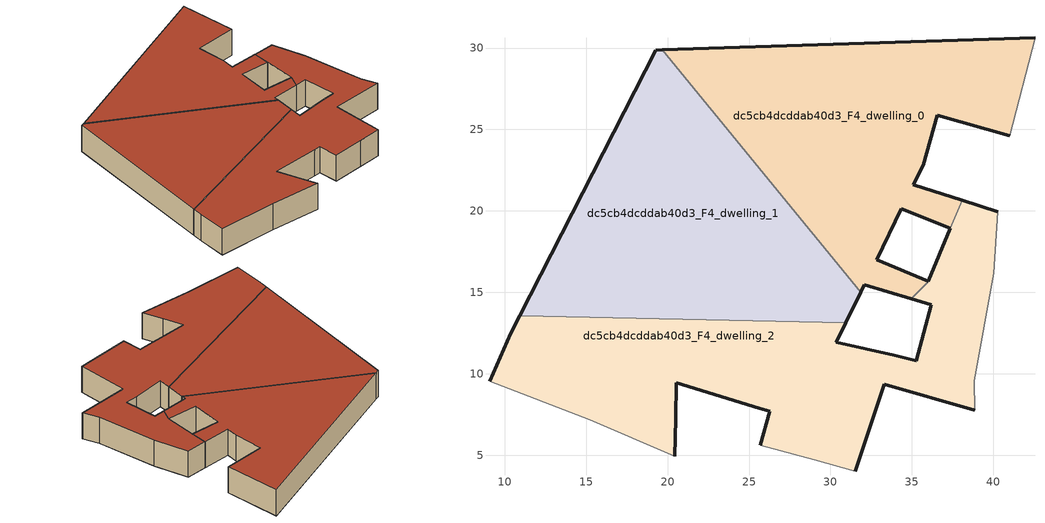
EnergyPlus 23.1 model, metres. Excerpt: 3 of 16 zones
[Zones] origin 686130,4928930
dc5cb4dcddab40d3_F4_dwelling_0
 floor to dc5cb4dcddab40d3_F3_dwelling_0 (EU_floor_Construction): 35.99,15.69 32.83,17.02 34.35,20.13 37.35,18.93 38.07,20.66 35.07,21.62 35.69,22.82 36.56,25.89 41.01,24.63 42.55,30.63 19.68,29.89 31.86,15.01 32.08,15.47 34.96,14.62 35.97,15.63 z12
 wall outside (EU_wall_Construction): 34.96,14.62 32.08,15.47 31.86,15.01 / 19.68,29.89 42.55,30.63 / 41.01,24.63 36.56,25.89 35.69,22.82 35.07,21.62 38.07,20.66 / 37.35,18.93 34.35,20.13 32.83,17.02 35.99,15.69 z12:15
 wall to dc5cb4dcddab40d3_F4_dwelling_1 (EU_wall_Construction): 31.86,15.01 19.68,29.89 z12:15
 wall adiabatic (EU_wall_Construction): 42.55,30.63 41.01,24.63 z12:15
 wall to dc5cb4dcddab40d3_F4_dwelling_2 (EU_wall_Construction): 38.07,20.66 37.35,18.93 / 35.99,15.69 35.97,15.64 / 35.97,15.63 34.96,14.62 z12:15
 roof outside (EU_roof_Construction): 42.55,30.63 41.01,24.63 36.56,25.89 35.69,22.82 35.07,21.62 38.07,20.66 37.35,18.93 34.35,20.13 32.83,17.02 35.99,15.69 35.97,15.63 34.96,14.62 32.08,15.47 31.86,15.01 19.68,29.89 z15
dc5cb4dcddab40d3_F4_dwelling_1
 floor to dc5cb4dcddab40d3_F3_dwelling_1 (EU_floor_Construction): 30.95,13.14 31.86,15.01 19.68,29.89 19.28,29.88 10.92,13.56 z12
 wall outside (EU_wall_Construction): 31.86,15.01 30.95,13.14 / 10.92,13.56 19.28,29.88 19.68,29.89 z12:15
 wall to dc5cb4dcddab40d3_F4_dwelling_2 (EU_wall_Construction): 30.95,13.14 10.92,13.56 z12:15
 roof outside (EU_roof_Construction): 19.68,29.89 31.86,15.01 30.95,13.14 10.92,13.56 19.28,29.88 z15
dc5cb4dcddab40d3_F4_dwelling_2
 floor to dc5cb4dcddab40d3_F3_dwelling_2 (EU_floor_Construction): 38.85,7.77 38.82,9.59 40.02,16.17 40.27,19.95 38.07,20.66 37.35,18.93 35.99,15.69 35.97,15.64 34.96,14.62 36.18,14.26 35.26,10.8 33.91,11.16 30.36,11.93 30.95,13.14 10.92,13.56 10.37,12.49 9.07,9.55 15.22,7.19 20.44,4.94 20.5,7.24 20.54,9.45 25.62,7.88 26.27,7.7 25.7,5.61 29.01,4.72 31.52,4.03 33.31,9.36 z12
 wall outside (EU_wall_Construction): 9.07,9.55 10.37,12.49 10.92,13.56 / 30.95,13.14 30.36,11.93 33.91,11.16 35.26,10.8 36.18,14.26 34.96,14.62 / 35.99,15.69 37.35,18.93 / 38.08,20.66 40.27,19.95 / 38.85,7.77 33.31,9.36 31.52,4.03 / 25.7,5.61 26.27,7.7 25.62,7.88 20.54,9.45 20.5,7.24 20.44,4.94 z12:15
 wall adiabatic (EU_wall_Construction): 20.44,4.94 15.22,7.19 9.07,9.55 / 40.27,19.95 40.02,16.17 38.82,9.59 38.85,7.77 / 31.52,4.03 29.01,4.72 25.7,5.61 z12:15
 roof outside (EU_roof_Construction): 40.27,19.95 40.02,16.17 38.82,9.59 38.85,7.77 33.31,9.36 31.52,4.03 29.01,4.72 25.7,5.61 26.27,7.7 25.62,7.88 20.54,9.45 20.5,7.24 20.44,4.94 15.22,7.19 9.07,9.55 10.37,12.49 10.92,13.56 30.95,13.14 30.36,11.93 33.91,11.16 35.26,10.8 36.18,14.26 34.96,14.62 35.97,15.64 35.99,15.69 38.08,20.66 z15
[Building]
EU S2 Campaign: North Axis=0; Terrain=City; Solar Distribution=FullExterior
[Site:Location]
Bologna: Latitude=44.5; Longitude=11.25; Time Zone=1; Elevation=37
[SizingPeriod:WeatherFileDays]
AnnualSizingPeriod: Begin Month=1; Begin Day of Month=1; End Month=12; End Day of Month=31; Day of Week for Start Day=Monday; Use Weather File Daylight Saving Period=No; Use Weather File Rain and Snow Indicators=No
[MATERIAL]
EU_InternalMass_Material: Roughness=MediumRough; Thickness=0.1; Conductivity=1; Density=1800; Specific Heat=900; Thermal Absorptance=0.9; Solar Absorptance=0.7; Visible Absorptance=0.7
[MATERIAL:NOMASS] Roughness=MediumRough; Thermal Absorptance=0.9; Solar Absorptance=0.7; Visible Absorptance=0.7
Name | Thermal Resistance
EU_wall_NoMass | 0.905828
EU_roof_NoMass | 0.37593
EU_floor_NoMass | 0.67114
[CONSTRUCTION]
EU_wall_Construction: EU_wall_NoMass
EU_roof_Construction: EU_roof_NoMass
EU_floor_Construction: EU_floor_NoMass
EU_InternalMass_Construction: EU_InternalMass_Material
[ZONE] Type=1; Multiplier=1; Ceiling Height=autocalculate; Floor Area=autocalculate; Part of Total Floor Area=Yes
Name | Volume
dc5cb4dcddab40d3_F4_dwelling_0 | 541.381
dc5cb4dcddab40d3_F4_dwelling_1 | 560.144
dc5cb4dcddab40d3_F4_dwelling_2 | 578.953
[INTERNALMASS] Construction=EU_InternalMass_Construction
Name | Zone or ZoneList | Surface Area
dc5cb4dcddab40d3_F4_dwelling_0_EU_InternalMass | dc5cb4dcddab40d3_F4_dwelling_0 | 180.46
dc5cb4dcddab40d3_F4_dwelling_1_EU_InternalMass | dc5cb4dcddab40d3_F4_dwelling_1 | 186.715
dc5cb4dcddab40d3_F4_dwelling_2_EU_InternalMass | dc5cb4dcddab40d3_F4_dwelling_2 | 192.993
[OTHEREQUIPMENT] Fuel Type=Electricity; Design Level Calculation Method=Watts/Area; Power per Zone Floor Area=1; Fraction Latent=0; Fraction Radiant=0; Fraction Lost=0; Carbon Dioxide Generation Rate=0; EndUse Subcategory=EU_Step8_InternalGains
Name | Zone or ZoneList or Space or SpaceList | Schedule
EU_Step8_InternalGain_dc5cb4dcddab40d3_F4_dwelling_0_f000 | dc5cb4dcddab40d3_F4_dwelling_0 | EU_Step8_GainSchedule_dc5cb4dcddab40d3_F4_dwelling_0_f000
EU_Step8_InternalGain_dc5cb4dcddab40d3_F4_dwelling_1_f000 | dc5cb4dcddab40d3_F4_dwelling_1 | EU_Step8_GainSchedule_dc5cb4dcddab40d3_F4_dwelling_1_f000
EU_Step8_InternalGain_dc5cb4dcddab40d3_F4_dwelling_2_f000 | dc5cb4dcddab40d3_F4_dwelling_2 | EU_Step8_GainSchedule_dc5cb4dcddab40d3_F4_dwelling_2_f000
[ZONEVENTILATION:DESIGNFLOWRATE] Schedule=EU_AlwaysOn; Design Flow Rate Calculation Method=AirChanges/Hour; Air Changes per Hour=0.73129; Ventilation Type=Natural; Fan Pressure Rise=0; Fan Total Efficiency=1; Constant Term Coefficient=1; Temperature Term Coefficient=0; Velocity Term Coefficient=0; Velocity Squared Term Coefficient=0; Minimum Indoor Temperature=-100; Maximum Indoor Temperature=100; Delta Temperature=-100; Minimum Outdoor Temperature=-100; Maximum Outdoor Temperature=100; Maximum Wind Speed=40
Name | Zone or ZoneList or Space or SpaceList
EU_ConstantAir_dc5cb4dcddab40d3_F4_dwelling_0 | dc5cb4dcddab40d3_F4_dwelling_0
EU_ConstantAir_dc5cb4dcddab40d3_F4_dwelling_1 | dc5cb4dcddab40d3_F4_dwelling_1
EU_ConstantAir_dc5cb4dcddab40d3_F4_dwelling_2 | dc5cb4dcddab40d3_F4_dwelling_2
[HVACTEMPLATE:THERMOSTAT] Constant Heating Setpoint=20; Constant Cooling Setpoint=50
EU_HeatOnly_dc5cb4dcddab40d3_F0_dwelling_1; EU_HeatOnly_dc5cb4dcddab40d3_F0_dwelling_2; EU_HeatOnly_dc5cb4dcddab40d3_F0_dwelling_3; EU_HeatOnly_dc5cb4dcddab40d3_F1_dwelling_0; EU_HeatOnly_dc5cb4dcddab40d3_F1_dwelling_1; EU_HeatOnly_dc5cb4dcddab40d3_F1_dwelling_2; EU_HeatOnly_dc5cb4dcddab40d3_F2_dwelling_0; EU_HeatOnly_dc5cb4dcddab40d3_F2_dwelling_1; EU_HeatOnly_dc5cb4dcddab40d3_F2_dwelling_2; EU_HeatOnly_dc5cb4dcddab40d3_F3_dwelling_0; EU_HeatOnly_dc5cb4dcddab40d3_F3_dwelling_1; EU_HeatOnly_dc5cb4dcddab40d3_F3_dwelling_2; EU_HeatOnly_dc5cb4dcddab40d3_F4_dwelling_0; EU_HeatOnly_dc5cb4dcddab40d3_F4_dwelling_1; EU_HeatOnly_dc5cb4dcddab40d3_F4_dwelling_2
[HVACTEMPLATE:ZONE:IDEALLOADSAIRSYSTEM] System Availability Schedule=EU_AlwaysOn; Maximum Heating Supply Air Temperature=50; Minimum Cooling Supply Air Temperature=13; Maximum Heating Supply Air Humidity Ratio=0.0156; Minimum Cooling Supply Air Humidity Ratio=0.0077; Heating Limit=NoLimit; Cooling Limit=NoLimit; Heating Availability Schedule=EU_AlwaysOn; Cooling Availability Schedule=EU_CoolingOff; Dehumidification Control Type=ConstantSensibleHeatRatio; Cooling Sensible Heat Ratio=0.7; Dehumidification Setpoint=60; Humidification Control Type=None; Humidification Setpoint=30; Outdoor Air Method=None; Outdoor Air Flow Rate per Person=0.00944; Outdoor Air Flow Rate per Zone Floor Area=0; Outdoor Air Flow Rate per Zone=0; Demand Controlled Ventilation Type=None; Outdoor Air Economizer Type=NoEconomizer; Heat Recovery Type=None; Sensible Heat Recovery Effectiveness=0.7; Latent Heat Recovery Effectiveness=0.65
Name | Template Thermostat
dc5cb4dcddab40d3_F4_dwelling_0 | EU_HeatOnly_dc5cb4dcddab40d3_F4_dwelling_0
dc5cb4dcddab40d3_F4_dwelling_1 | EU_HeatOnly_dc5cb4dcddab40d3_F4_dwelling_1
dc5cb4dcddab40d3_F4_dwelling_2 | EU_HeatOnly_dc5cb4dcddab40d3_F4_dwelling_2
[SIZING:ZONE] Zone Cooling Design Supply Air Temperature Input Method=SupplyAirTemperature; Zone Cooling Design Supply Air Temperature=13; Zone Heating Design Supply Air Temperature Input Method=SupplyAirTemperature; Zone Heating Design Supply Air Temperature=50; Zone Cooling Design Supply Air Humidity Ratio=0.008; Zone Heating Design Supply Air Humidity Ratio=0.008; Cooling Design Air Flow Method=DesignDay; Cooling Design Air Flow Rate=0; Cooling Minimum Air Flow per Zone Floor Area=0.000762; Cooling Minimum Air Flow=0; Cooling Minimum Air Flow Fraction=0.2; Heating Design Air Flow Method=DesignDay; Heating Design Air Flow Rate=0; Heating Maximum Air Flow per Zone Floor Area=0.002032; Heating Maximum Air Flow=0.141576; Heating Maximum Air Flow Fraction=0.3; Account for Dedicated Outdoor Air System=No; Dedicated Outdoor Air System Control Strategy=NeutralSupplyAir; Dedicated Outdoor Air Low Setpoint Temperature for Design=autosize; Dedicated Outdoor Air High Setpoint Temperature for Design=autosize; Zone Load Sizing Method=Sensible Load Only No Latent Load; Zone Latent Cooling Design Supply Air Humidity Ratio Input Method=HumidityRatioDifference; Zone Cooling Design Supply Air Humidity Ratio Difference=0.005; Zone Latent Heating Design Supply Air Humidity Ratio Input Method=HumidityRatioDifference; Zone Humidification Design Supply Air Humidity Ratio Difference=0.005
dc5cb4dcddab40d3_F4_dwelling_0; dc5cb4dcddab40d3_F4_dwelling_1; dc5cb4dcddab40d3_F4_dwelling_2
[SCHEDULE:CONSTANT]
Name | Hourly Value
EU_AlwaysOn | 1
EU_CoolingOff | 0
[SCHEDULE:FILE] Column Number=1; Rows to Skip at Top=0; Number of Hours of Data=8760; Column Separator=Comma; Interpolate to Timestep=No; Minutes per Item=60; Adjust Schedule for Daylight Savings=Yes
Name | File
EU_Step8_GainSchedule_dc5cb4dcddab40d3_F4_dwelling_0_f000 | ../../schedules/dc5cb4dcddab40d3/dc5cb4dcddab40d3_F4_dwelling_0_f000_gain.csv
EU_Step8_GainSchedule_dc5cb4dcddab40d3_F4_dwelling_1_f000 | ../../schedules/dc5cb4dcddab40d3/dc5cb4dcddab40d3_F4_dwelling_1_f000_gain.csv
EU_Step8_GainSchedule_dc5cb4dcddab40d3_F4_dwelling_2_f000 | ../../schedules/dc5cb4dcddab40d3/dc5cb4dcddab40d3_F4_dwelling_2_f000_gain.csv
